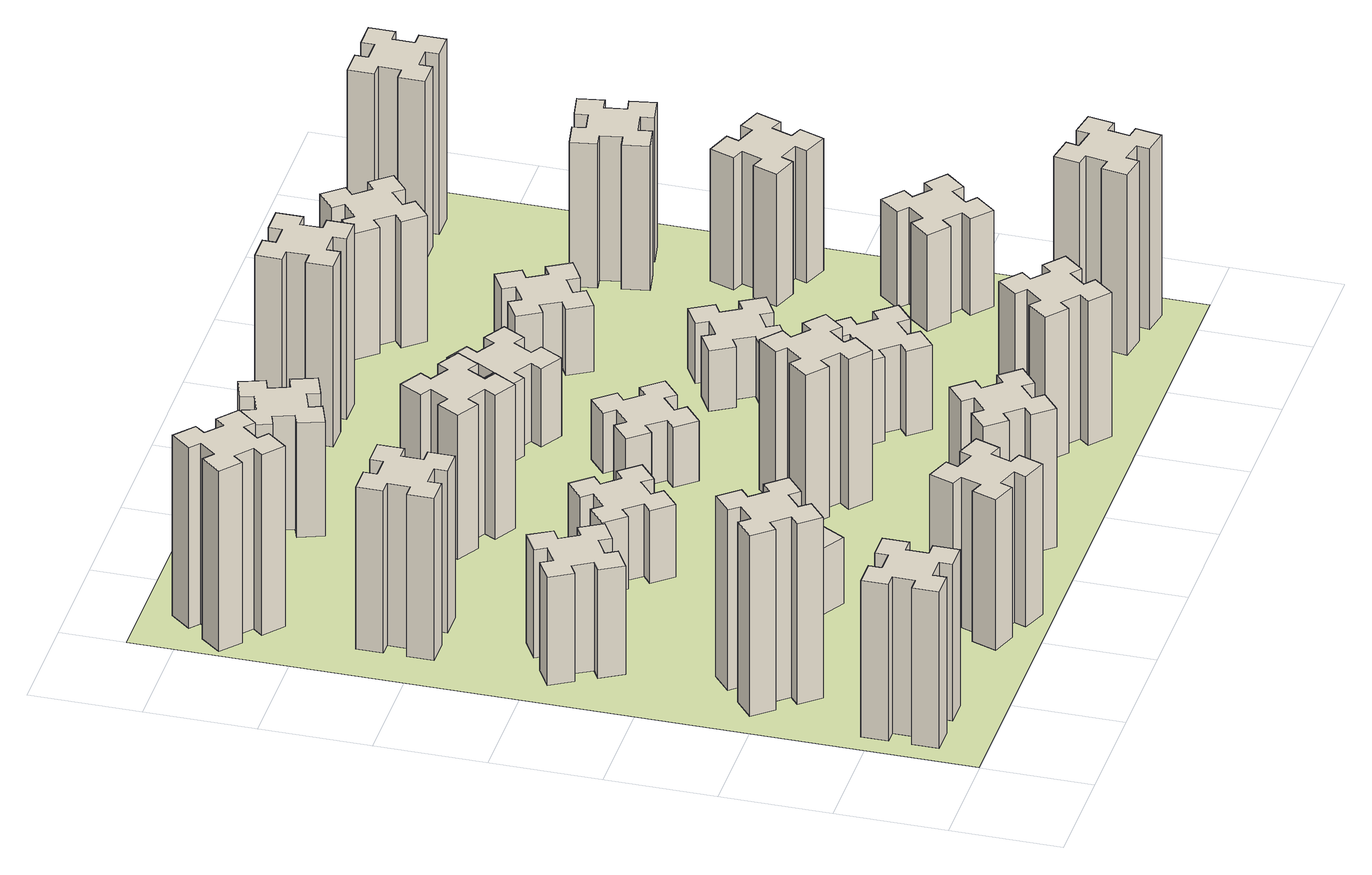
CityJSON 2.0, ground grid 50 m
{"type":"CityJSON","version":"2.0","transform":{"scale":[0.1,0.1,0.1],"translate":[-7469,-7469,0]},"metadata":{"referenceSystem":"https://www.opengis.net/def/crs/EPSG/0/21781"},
"CityObjects":{
"building1":{"type":"Building","attributes":{"class":"1000","function":"1000","usage":"1000","yearOfConstruction":2016,"roofType":"1000","measuredHeight":78,"storeysAboveGround":30,"storeysBelowGround":0},"geometry":[{"type":"Solid","lod":"1","boundaries":[[[[0,1,2,3,4,5,6,7,8,9,10,11,12,13,14,15,16,17,18,19]],[[17,16,20,21]],[[16,15,22,20]],[[15,14,23,22]],[[14,13,24,23]],[[13,12,25,24]],[[12,11,26,25]],[[11,10,27,26]],[[10,9,28,27]],[[9,8,29,28]],[[8,7,30,29]],[[7,6,31,30]],[[6,5,32,31]],[[5,4,33,32]],[[4,3,34,33]],[[3,2,35,34]],[[2,1,36,35]],[[1,0,37,36]],[[0,19,38,37]],[[19,18,39,38]],[[18,17,21,39]],[[24,25,26,27,28,29,30,31,32,33,34,35,36,37,38,39,21,20,22,23]]]]}]},
"building2":{"type":"Building","attributes":{"class":"1000","function":"1000","usage":"1000","yearOfConstruction":2016,"roofType":"1000","measuredHeight":90,"storeysAboveGround":30,"storeysBelowGround":0},"geometry":[{"type":"Solid","lod":"1","boundaries":[[[[40,41,42,43,44,45,46,47,48,49,50,51,52,53,54,55,56,57,58,59]],[[57,56,60,61]],[[56,55,62,60]],[[55,54,63,62]],[[54,53,64,63]],[[53,52,65,64]],[[52,51,66,65]],[[51,50,67,66]],[[50,49,68,67]],[[49,48,69,68]],[[48,47,70,69]],[[47,46,71,70]],[[46,45,72,71]],[[45,44,73,72]],[[44,43,74,73]],[[43,42,75,74]],[[42,41,76,75]],[[41,40,77,76]],[[40,59,78,77]],[[59,58,79,78]],[[58,57,61,79]],[[64,65,66,67,68,69,70,71,72,73,74,75,76,77,78,79,61,60,62,63]]]]}]},
"building3":{"type":"Building","attributes":{"class":"1000","function":"1000","usage":"1000","yearOfConstruction":2016,"roofType":"1000","measuredHeight":54,"storeysAboveGround":30,"storeysBelowGround":0},"geometry":[{"type":"Solid","lod":"1","boundaries":[[[[80,81,82,83,84,85,86,87,88,89,90,91,92,93,94,95,96,97,98,99]],[[97,96,100,101]],[[96,95,102,100]],[[95,94,103,102]],[[94,93,104,103]],[[93,92,105,104]],[[92,91,106,105]],[[91,90,107,106]],[[90,89,108,107]],[[89,88,109,108]],[[88,87,110,109]],[[87,86,111,110]],[[86,85,112,111]],[[85,84,113,112]],[[84,83,114,113]],[[83,82,115,114]],[[82,81,116,115]],[[81,80,117,116]],[[80,99,118,117]],[[99,98,119,118]],[[98,97,101,119]],[[104,105,106,107,108,109,110,111,112,113,114,115,116,117,118,119,101,100,102,103]]]]}]},
"building4":{"type":"Building","attributes":{"class":"1000","function":"1000","usage":"1000","yearOfConstruction":2016,"roofType":"1000","measuredHeight":81,"storeysAboveGround":30,"storeysBelowGround":0},"geometry":[{"type":"Solid","lod":"1","boundaries":[[[[120,121,122,123,124,125,126,127,128,129,130,131,132,133,134,135,136,137,138,139]],[[137,136,140,141]],[[136,135,142,140]],[[135,134,143,142]],[[134,133,144,143]],[[133,132,145,144]],[[132,131,146,145]],[[131,130,147,146]],[[130,129,148,147]],[[129,128,149,148]],[[128,127,150,149]],[[127,126,151,150]],[[126,125,152,151]],[[125,124,153,152]],[[124,123,154,153]],[[123,122,155,154]],[[122,121,156,155]],[[121,120,157,156]],[[120,139,158,157]],[[139,138,159,158]],[[138,137,141,159]],[[144,145,146,147,148,149,150,151,152,153,154,155,156,157,158,159,141,140,142,143]]]]}]},
"building5":{"type":"Building","attributes":{"class":"1000","function":"1000","usage":"1000","yearOfConstruction":2016,"roofType":"1000","measuredHeight":75,"storeysAboveGround":30,"storeysBelowGround":0},"geometry":[{"type":"Solid","lod":"1","boundaries":[[[[160,161,162,163,164,165,166,167,168,169,170,171,172,173,174,175,176,177,178,179]],[[177,176,180,181]],[[176,175,182,180]],[[175,174,183,182]],[[174,173,184,183]],[[173,172,185,184]],[[172,171,186,185]],[[171,170,187,186]],[[170,169,188,187]],[[169,168,189,188]],[[168,167,190,189]],[[167,166,191,190]],[[166,165,192,191]],[[165,164,193,192]],[[164,163,194,193]],[[163,162,195,194]],[[162,161,196,195]],[[161,160,197,196]],[[160,179,198,197]],[[179,178,199,198]],[[178,177,181,199]],[[184,185,186,187,188,189,190,191,192,193,194,195,196,197,198,199,181,180,182,183]]]]}]},
"building6":{"type":"Building","attributes":{"class":"1000","function":"1000","usage":"1000","yearOfConstruction":2016,"roofType":"1000","measuredHeight":90,"storeysAboveGround":30,"storeysBelowGround":0},"geometry":[{"type":"Solid","lod":"1","boundaries":[[[[200,201,202,203,204,205,206,207,208,209,210,211,212,213,214,215,216,217,218,219]],[[217,216,220,221]],[[216,215,222,220]],[[215,214,223,222]],[[214,213,224,223]],[[213,212,225,224]],[[212,211,226,225]],[[211,210,227,226]],[[210,209,228,227]],[[209,208,229,228]],[[208,207,230,229]],[[207,206,231,230]],[[206,205,232,231]],[[205,204,233,232]],[[204,203,234,233]],[[203,202,235,234]],[[202,201,236,235]],[[201,200,237,236]],[[200,219,238,237]],[[219,218,239,238]],[[218,217,221,239]],[[224,225,226,227,228,229,230,231,232,233,234,235,236,237,238,239,221,220,222,223]]]]}]},
"building7":{"type":"Building","attributes":{"class":"1000","function":"1000","usage":"1000","yearOfConstruction":2016,"roofType":"1000","measuredHeight":33,"storeysAboveGround":30,"storeysBelowGround":0},"geometry":[{"type":"Solid","lod":"1","boundaries":[[[[240,241,242,243,244,245,246,247,248,249,250,251,252,253,254,255,256,257,258,259]],[[257,256,260,261]],[[256,255,262,260]],[[255,254,263,262]],[[254,253,264,263]],[[253,252,265,264]],[[252,251,266,265]],[[251,250,267,266]],[[250,249,268,267]],[[249,248,269,268]],[[248,247,270,269]],[[247,246,271,270]],[[246,245,272,271]],[[245,244,273,272]],[[244,243,274,273]],[[243,242,275,274]],[[242,241,276,275]],[[241,240,277,276]],[[240,259,278,277]],[[259,258,279,278]],[[258,257,261,279]],[[264,265,266,267,268,269,270,271,272,273,274,275,276,277,278,279,261,260,262,263]]]]}]},
"building8":{"type":"Building","attributes":{"class":"1000","function":"1000","usage":"1000","yearOfConstruction":2016,"roofType":"1000","measuredHeight":36,"storeysAboveGround":30,"storeysBelowGround":0},"geometry":[{"type":"Solid","lod":"1","boundaries":[[[[280,281,282,283,284,285,286,287,288,289,290,291,292,293,294,295,296,297,298,299]],[[297,296,300,301]],[[296,295,302,300]],[[295,294,303,302]],[[294,293,304,303]],[[293,292,305,304]],[[292,291,306,305]],[[291,290,307,306]],[[290,289,308,307]],[[289,288,309,308]],[[288,287,310,309]],[[287,286,311,310]],[[286,285,312,311]],[[285,284,313,312]],[[284,283,314,313]],[[283,282,315,314]],[[282,281,316,315]],[[281,280,317,316]],[[280,299,318,317]],[[299,298,319,318]],[[298,297,301,319]],[[304,305,306,307,308,309,310,311,312,313,314,315,316,317,318,319,301,300,302,303]]]]}]},
"building9":{"type":"Building","attributes":{"class":"1000","function":"1000","usage":"1000","yearOfConstruction":2016,"roofType":"1000","measuredHeight":69,"storeysAboveGround":30,"storeysBelowGround":0},"geometry":[{"type":"Solid","lod":"1","boundaries":[[[[320,321,322,323,324,325,326,327,328,329,330,331,332,333,334,335,336,337,338,339]],[[337,336,340,341]],[[336,335,342,340]],[[335,334,343,342]],[[334,333,344,343]],[[333,332,345,344]],[[332,331,346,345]],[[331,330,347,346]],[[330,329,348,347]],[[329,328,349,348]],[[328,327,350,349]],[[327,326,351,350]],[[326,325,352,351]],[[325,324,353,352]],[[324,323,354,353]],[[323,322,355,354]],[[322,321,356,355]],[[321,320,357,356]],[[320,339,358,357]],[[339,338,359,358]],[[338,337,341,359]],[[344,345,346,347,348,349,350,351,352,353,354,355,356,357,358,359,341,340,342,343]]]]}]},
"building10":{"type":"Building","attributes":{"class":"1000","function":"1000","usage":"1000","yearOfConstruction":2016,"roofType":"1000","measuredHeight":72,"storeysAboveGround":30,"storeysBelowGround":0},"geometry":[{"type":"Solid","lod":"1","boundaries":[[[[360,361,362,363,364,365,366,367,368,369,370,371,372,373,374,375,376,377,378,379]],[[377,376,380,381]],[[376,375,382,380]],[[375,374,383,382]],[[374,373,384,383]],[[373,372,385,384]],[[372,371,386,385]],[[371,370,387,386]],[[370,369,388,387]],[[369,368,389,388]],[[368,367,390,389]],[[367,366,391,390]],[[366,365,392,391]],[[365,364,393,392]],[[364,363,394,393]],[[363,362,395,394]],[[362,361,396,395]],[[361,360,397,396]],[[360,379,398,397]],[[379,378,399,398]],[[378,377,381,399]],[[384,385,386,387,388,389,390,391,392,393,394,395,396,397,398,399,381,380,382,383]]]]}]},
"building11":{"type":"Building","attributes":{"class":"1000","function":"1000","usage":"1000","yearOfConstruction":2016,"roofType":"1000","measuredHeight":57,"storeysAboveGround":30,"storeysBelowGround":0},"geometry":[{"type":"Solid","lod":"1","boundaries":[[[[400,401,402,403,404,405,406,407,408,409,410,411,412,413,414,415,416,417,418,419]],[[417,416,420,421]],[[416,415,422,420]],[[415,414,423,422]],[[414,413,424,423]],[[413,412,425,424]],[[412,411,426,425]],[[411,410,427,426]],[[410,409,428,427]],[[409,408,429,428]],[[408,407,430,429]],[[407,406,431,430]],[[406,405,432,431]],[[405,404,433,432]],[[404,403,434,433]],[[403,402,435,434]],[[402,401,436,435]],[[401,400,437,436]],[[400,419,438,437]],[[419,418,439,438]],[[418,417,421,439]],[[424,425,426,427,428,429,430,431,432,433,434,435,436,437,438,439,421,420,422,423]]]]}]},
"building12":{"type":"Building","attributes":{"class":"1000","function":"1000","usage":"1000","yearOfConstruction":2016,"roofType":"1000","measuredHeight":75,"storeysAboveGround":30,"storeysBelowGround":0},"geometry":[{"type":"Solid","lod":"1","boundaries":[[[[440,441,442,443,444,445,446,447,448,449,450,451,452,453,454,455,456,457,458,459]],[[457,456,460,461]],[[456,455,462,460]],[[455,454,463,462]],[[454,453,464,463]],[[453,452,465,464]],[[452,451,466,465]],[[451,450,467,466]],[[450,449,468,467]],[[449,448,469,468]],[[448,447,470,469]],[[447,446,471,470]],[[446,445,472,471]],[[445,444,473,472]],[[444,443,474,473]],[[443,442,475,474]],[[442,441,476,475]],[[441,440,477,476]],[[440,459,478,477]],[[459,458,479,478]],[[458,457,461,479]],[[464,465,466,467,468,469,470,471,472,473,474,475,476,477,478,479,461,460,462,463]]]]}]},
"building13":{"type":"Building","attributes":{"class":"1000","function":"1000","usage":"1000","yearOfConstruction":2016,"roofType":"1000","measuredHeight":30,"storeysAboveGround":30,"storeysBelowGround":0},"geometry":[{"type":"Solid","lod":"1","boundaries":[[[[480,481,482,483,484,485,486,487,488,489,490,491,492,493,494,495,496,497,498,499]],[[497,496,500,501]],[[496,495,502,500]],[[495,494,503,502]],[[494,493,504,503]],[[493,492,505,504]],[[492,491,506,505]],[[491,490,507,506]],[[490,489,508,507]],[[489,488,509,508]],[[488,487,510,509]],[[487,486,511,510]],[[486,485,512,511]],[[485,484,513,512]],[[484,483,514,513]],[[483,482,515,514]],[[482,481,516,515]],[[481,480,517,516]],[[480,499,518,517]],[[499,498,519,518]],[[498,497,501,519]],[[504,505,506,507,508,509,510,511,512,513,514,515,516,517,518,519,501,500,502,503]]]]}]},
"building14":{"type":"Building","attributes":{"class":"1000","function":"1000","usage":"1000","yearOfConstruction":2016,"roofType":"1000","measuredHeight":72,"storeysAboveGround":30,"storeysBelowGround":0},"geometry":[{"type":"Solid","lod":"1","boundaries":[[[[520,521,522,523,524,525,526,527,528,529,530,531,532,533,534,535,536,537,538,539]],[[537,536,540,541]],[[536,535,542,540]],[[535,534,543,542]],[[534,533,544,543]],[[533,532,545,544]],[[532,531,546,545]],[[531,530,547,546]],[[530,529,548,547]],[[529,528,549,548]],[[528,527,550,549]],[[527,526,551,550]],[[526,525,552,551]],[[525,524,553,552]],[[524,523,554,553]],[[523,522,555,554]],[[522,521,556,555]],[[521,520,557,556]],[[520,539,558,557]],[[539,538,559,558]],[[538,537,541,559]],[[544,545,546,547,548,549,550,551,552,553,554,555,556,557,558,559,541,540,542,543]]]]}]},
"building15":{"type":"Building","attributes":{"class":"1000","function":"1000","usage":"1000","yearOfConstruction":2016,"roofType":"1000","measuredHeight":39,"storeysAboveGround":30,"storeysBelowGround":0},"geometry":[{"type":"Solid","lod":"1","boundaries":[[[[560,561,562,563,564,565,566,567,568,569,570,571,572,573,574,575,576,577,578,579]],[[577,576,580,581]],[[576,575,582,580]],[[575,574,583,582]],[[574,573,584,583]],[[573,572,585,584]],[[572,571,586,585]],[[571,570,587,586]],[[570,569,588,587]],[[569,568,589,588]],[[568,567,590,589]],[[567,566,591,590]],[[566,565,592,591]],[[565,564,593,592]],[[564,563,594,593]],[[563,562,595,594]],[[562,561,596,595]],[[561,560,597,596]],[[560,579,598,597]],[[579,578,599,598]],[[578,577,581,599]],[[584,585,586,587,588,589,590,591,592,593,594,595,596,597,598,599,581,580,582,583]]]]}]},
"building16":{"type":"Building","attributes":{"class":"1000","function":"1000","usage":"1000","yearOfConstruction":2016,"roofType":"1000","measuredHeight":42,"storeysAboveGround":30,"storeysBelowGround":0},"geometry":[{"type":"Solid","lod":"1","boundaries":[[[[600,601,602,603,604,605,606,607,608,609,610,611,612,613,614,615,616,617,618,619]],[[617,616,620,621]],[[616,615,622,620]],[[615,614,623,622]],[[614,613,624,623]],[[613,612,625,624]],[[612,611,626,625]],[[611,610,627,626]],[[610,609,628,627]],[[609,608,629,628]],[[608,607,630,629]],[[607,606,631,630]],[[606,605,632,631]],[[605,604,633,632]],[[604,603,634,633]],[[603,602,635,634]],[[602,601,636,635]],[[601,600,637,636]],[[600,619,638,637]],[[619,618,639,638]],[[618,617,621,639]],[[624,625,626,627,628,629,630,631,632,633,634,635,636,637,638,639,621,620,622,623]]]]}]},
"building17":{"type":"Building","attributes":{"class":"1000","function":"1000","usage":"1000","yearOfConstruction":2016,"roofType":"1000","measuredHeight":90,"storeysAboveGround":30,"storeysBelowGround":0},"geometry":[{"type":"Solid","lod":"1","boundaries":[[[[640,641,642,643,644,645,646,647,648,649,650,651,652,653,654,655,656,657,658,659]],[[657,656,660,661]],[[656,655,662,660]],[[655,654,663,662]],[[654,653,664,663]],[[653,652,665,664]],[[652,651,666,665]],[[651,650,667,666]],[[650,649,668,667]],[[649,648,669,668]],[[648,647,670,669]],[[647,646,671,670]],[[646,645,672,671]],[[645,644,673,672]],[[644,643,674,673]],[[643,642,675,674]],[[642,641,676,675]],[[641,640,677,676]],[[640,659,678,677]],[[659,658,679,678]],[[658,657,661,679]],[[664,665,666,667,668,669,670,671,672,673,674,675,676,677,678,679,661,660,662,663]]]]}]},
"building18":{"type":"Building","attributes":{"class":"1000","function":"1000","usage":"1000","yearOfConstruction":2016,"roofType":"1000","measuredHeight":30,"storeysAboveGround":30,"storeysBelowGround":0},"geometry":[{"type":"Solid","lod":"1","boundaries":[[[[680,681,682,683,684,685,686,687,688,689,690,691,692,693,694,695,696,697,698,699]],[[697,696,700,701]],[[696,695,702,700]],[[695,694,703,702]],[[694,693,704,703]],[[693,692,705,704]],[[692,691,706,705]],[[691,690,707,706]],[[690,689,708,707]],[[689,688,709,708]],[[688,687,710,709]],[[687,686,711,710]],[[686,685,712,711]],[[685,684,713,712]],[[684,683,714,713]],[[683,682,715,714]],[[682,681,716,715]],[[681,680,717,716]],[[680,699,718,717]],[[699,698,719,718]],[[698,697,701,719]],[[704,705,706,707,708,709,710,711,712,713,714,715,716,717,718,719,701,700,702,703]]]]}]},
"building19":{"type":"Building","attributes":{"class":"1000","function":"1000","usage":"1000","yearOfConstruction":2016,"roofType":"1000","measuredHeight":33,"storeysAboveGround":30,"storeysBelowGround":0},"geometry":[{"type":"Solid","lod":"1","boundaries":[[[[720,721,722,723,724,725,726,727,728,729,730,731,732,733,734,735,736,737,738,739]],[[737,736,740,741]],[[736,735,742,740]],[[735,734,743,742]],[[734,733,744,743]],[[733,732,745,744]],[[732,731,746,745]],[[731,730,747,746]],[[730,729,748,747]],[[729,728,749,748]],[[728,727,750,749]],[[727,726,751,750]],[[726,725,752,751]],[[725,724,753,752]],[[724,723,754,753]],[[723,722,755,754]],[[722,721,756,755]],[[721,720,757,756]],[[720,739,758,757]],[[739,738,759,758]],[[738,737,741,759]],[[744,745,746,747,748,749,750,751,752,753,754,755,756,757,758,759,741,740,742,743]]]]}]},
"building20":{"type":"Building","attributes":{"class":"1000","function":"1000","usage":"1000","yearOfConstruction":2016,"roofType":"1000","measuredHeight":90,"storeysAboveGround":30,"storeysBelowGround":0},"geometry":[{"type":"Solid","lod":"1","boundaries":[[[[760,761,762,763,764,765,766,767,768,769,770,771,772,773,774,775,776,777,778,779]],[[777,776,780,781]],[[776,775,782,780]],[[775,774,783,782]],[[774,773,784,783]],[[773,772,785,784]],[[772,771,786,785]],[[771,770,787,786]],[[770,769,788,787]],[[769,768,789,788]],[[768,767,790,789]],[[767,766,791,790]],[[766,765,792,791]],[[765,764,793,792]],[[764,763,794,793]],[[763,762,795,794]],[[762,761,796,795]],[[761,760,797,796]],[[760,779,798,797]],[[779,778,799,798]],[[778,777,781,799]],[[784,785,786,787,788,789,790,791,792,793,794,795,796,797,798,799,781,780,782,783]]]]}]},
"building21":{"type":"Building","attributes":{"class":"1000","function":"1000","usage":"1000","yearOfConstruction":2016,"roofType":"1000","measuredHeight":63,"storeysAboveGround":30,"storeysBelowGround":0},"geometry":[{"type":"Solid","lod":"1","boundaries":[[[[800,801,802,803,804,805,806,807,808,809,810,811,812,813,814,815,816,817,818,819]],[[817,816,820,821]],[[816,815,822,820]],[[815,814,823,822]],[[814,813,824,823]],[[813,812,825,824]],[[812,811,826,825]],[[811,810,827,826]],[[810,809,828,827]],[[809,808,829,828]],[[808,807,830,829]],[[807,806,831,830]],[[806,805,832,831]],[[805,804,833,832]],[[804,803,834,833]],[[803,802,835,834]],[[802,801,836,835]],[[801,800,837,836]],[[800,819,838,837]],[[819,818,839,838]],[[818,817,821,839]],[[824,825,826,827,828,829,830,831,832,833,834,835,836,837,838,839,821,820,822,823]]]]}]},
"building22":{"type":"Building","attributes":{"class":"1000","function":"1000","usage":"1000","yearOfConstruction":2016,"roofType":"1000","measuredHeight":48,"storeysAboveGround":30,"storeysBelowGround":0},"geometry":[{"type":"Solid","lod":"1","boundaries":[[[[840,841,842,843,844,845,846,847,848,849,850,851,852,853,854,855,856,857,858,859]],[[857,856,860,861]],[[856,855,862,860]],[[855,854,863,862]],[[854,853,864,863]],[[853,852,865,864]],[[852,851,866,865]],[[851,850,867,866]],[[850,849,868,867]],[[849,848,869,868]],[[848,847,870,869]],[[847,846,871,870]],[[846,845,872,871]],[[845,844,873,872]],[[844,843,874,873]],[[843,842,875,874]],[[842,841,876,875]],[[841,840,877,876]],[[840,859,878,877]],[[859,858,879,878]],[[858,857,861,879]],[[864,865,866,867,868,869,870,871,872,873,874,875,876,877,878,879,861,860,862,863]]]]}]},
"building23":{"type":"Building","attributes":{"class":"1000","function":"1000","usage":"1000","yearOfConstruction":2016,"roofType":"1000","measuredHeight":66,"storeysAboveGround":30,"storeysBelowGround":0},"geometry":[{"type":"Solid","lod":"1","boundaries":[[[[880,881,882,883,884,885,886,887,888,889,890,891,892,893,894,895,896,897,898,899]],[[897,896,900,901]],[[896,895,902,900]],[[895,894,903,902]],[[894,893,904,903]],[[893,892,905,904]],[[892,891,906,905]],[[891,890,907,906]],[[890,889,908,907]],[[889,888,909,908]],[[888,887,910,909]],[[887,886,911,910]],[[886,885,912,911]],[[885,884,913,912]],[[884,883,914,913]],[[883,882,915,914]],[[882,881,916,915]],[[881,880,917,916]],[[880,899,918,917]],[[899,898,919,918]],[[898,897,901,919]],[[904,905,906,907,908,909,910,911,912,913,914,915,916,917,918,919,901,900,902,903]]]]}]},
"building24":{"type":"Building","attributes":{"class":"1000","function":"1000","usage":"1000","yearOfConstruction":2016,"roofType":"1000","measuredHeight":72,"storeysAboveGround":30,"storeysBelowGround":0},"geometry":[{"type":"Solid","lod":"1","boundaries":[[[[920,921,922,923,924,925,926,927,928,929,930,931,932,933,934,935,936,937,938,939]],[[937,936,940,941]],[[936,935,942,940]],[[935,934,943,942]],[[934,933,944,943]],[[933,932,945,944]],[[932,931,946,945]],[[931,930,947,946]],[[930,929,948,947]],[[929,928,949,948]],[[928,927,950,949]],[[927,926,951,950]],[[926,925,952,951]],[[925,924,953,952]],[[924,923,954,953]],[[923,922,955,954]],[[922,921,956,955]],[[921,920,957,956]],[[920,939,958,957]],[[939,938,959,958]],[[938,937,941,959]],[[944,945,946,947,948,949,950,951,952,953,954,955,956,957,958,959,941,940,942,943]]]]}]},
"building25":{"type":"Building","attributes":{"class":"1000","function":"1000","usage":"1000","yearOfConstruction":2016,"roofType":"1000","measuredHeight":90,"storeysAboveGround":30,"storeysBelowGround":0},"geometry":[{"type":"Solid","lod":"1","boundaries":[[[[960,961,962,963,964,965,966,967,968,969,970,971,972,973,974,975,976,977,978,979]],[[977,976,980,981]],[[976,975,982,980]],[[975,974,983,982]],[[974,973,984,983]],[[973,972,985,984]],[[972,971,986,985]],[[971,970,987,986]],[[970,969,988,987]],[[969,968,989,988]],[[968,967,990,989]],[[967,966,991,990]],[[966,965,992,991]],[[965,964,993,992]],[[964,963,994,993]],[[963,962,995,994]],[[962,961,996,995]],[[961,960,997,996]],[[960,979,998,997]],[[979,978,999,998]],[[978,977,981,999]],[[984,985,986,987,988,989,990,991,992,993,994,995,996,997,998,999,981,980,982,983]]]]}]},
"landuse1":{"type":"LandUse","attributes":{"name":"plot1","function":"1010"},"geometry":[{"type":"MultiSurface","lod":"1","boundaries":[[[1000,1001,1002,1003]]]}]}
},
"vertices":[
[165,425,0],[165,325,0],[105,325,0],[105,205,0],[225,205,0],[225,265,0],[325,265,0],[325,205,0],[445,205,0],[445,325,0],[385,325,0],[385,425,0],[445,425,0],[445,545,0],[325,545,0],[325,485,0],[225,485,0],[225,545,0],[105,545,0],[105,425,0],[225,485,780],[225,545,780],[325,485,780],[325,545,780],[445,545,780],[445,425,780],[385,425,780],[385,325,780],[445,325,780],[445,205,780],[325,205,780],[325,265,780],[225,265,780],[225,205,780],[105,205,780],[105,325,780],[165,325,780],[165,425,780],[105,425,780],[105,545,780],
[492,1048,0],[427,1124,0],[473,1163,0],[396,1255,0],[304,1178,0],[343,1132,0],[266,1067,0],[228,1113,0],[136,1036,0],[213,944,0],[259,983,0],[323,906,0],[277,868,0],[354,776,0],[446,853,0],[408,899,0],[484,963,0],[523,917,0],[615,994,0],[538,1086,0],[484,963,900],[523,917,900],[408,899,900],[446,853,900],[354,776,900],[277,868,900],[323,906,900],[259,983,900],[213,944,900],[136,1036,900],[228,1113,900],[266,1067,900],[343,1132,900],[304,1178,900],[396,1255,900],[473,1163,900],[427,1124,900],[492,1048,900],[538,1086,900],[615,994,900],
[387,1735,0],[474,1785,0],[504,1733,0],[608,1793,0],[548,1897,0],[496,1867,0],[446,1954,0],[498,1984,0],[438,2088,0],[334,2028,0],[364,1976,0],[277,1926,0],[247,1978,0],[143,1918,0],[203,1814,0],[255,1844,0],[305,1757,0],[253,1727,0],[313,1623,0],[417,1683,0],[305,1757,540],[253,1727,540],[255,1844,540],[203,1814,540],[143,1918,540],[247,1978,540],[277,1926,540],[364,1976,540],[334,2028,540],[438,2088,540],[498,1984,540],[446,1954,540],[496,1867,540],[548,1897,540],[608,1793,540],[504,1733,540],[474,1785,540],[387,1735,540],[417,1683,540],[313,1623,540],
[485,2545,0],[485,2645,0],[545,2645,0],[545,2765,0],[425,2765,0],[425,2705,0],[325,2705,0],[325,2765,0],[205,2765,0],[205,2645,0],[265,2645,0],[265,2545,0],[205,2545,0],[205,2425,0],[325,2425,0],[325,2485,0],[425,2485,0],[425,2425,0],[545,2425,0],[545,2545,0],[425,2485,810],[425,2425,810],[325,2485,810],[325,2425,810],[205,2425,810],[205,2545,810],[265,2545,810],[265,2645,810],[205,2645,810],[205,2765,810],[325,2765,810],[325,2705,810],[425,2705,810],[425,2765,810],[545,2765,810],[545,2645,810],[485,2645,810],[485,2545,810],[545,2545,810],[545,2425,810],
[1029,360,0],[995,266,0],[939,287,0],[897,174,0],[1010,133,0],[1031,189,0],[1125,155,0],[1104,99,0],[1217,57,0],[1258,170,0],[1202,191,0],[1236,285,0],[1292,264,0],[1333,377,0],[1220,418,0],[1200,362,0],[1106,396,0],[1127,452,0],[1014,493,0],[973,380,0],[1106,396,750],[1127,452,750],[1200,362,750],[1220,418,750],[1333,377,750],[1292,264,750],[1236,285,750],[1202,191,750],[1258,170,750],[1217,57,750],[1104,99,750],[1125,155,750],[1031,189,750],[1010,133,750],[897,174,750],[939,287,750],[995,266,750],[1029,360,750],[973,380,750],[1014,493,750],
[384,3387,0],[308,3452,0],[346,3498,0],[254,3575,0],[177,3483,0],[223,3444,0],[159,3368,0],[113,3406,0],[36,3314,0],[128,3237,0],[166,3283,0],[243,3219,0],[204,3173,0],[296,3096,0],[373,3188,0],[327,3226,0],[392,3303,0],[438,3264,0],[515,3356,0],[423,3433,0],[392,3303,900],[438,3264,900],[327,3226,900],[373,3188,900],[296,3096,900],[204,3173,900],[243,3219,900],[166,3283,900],[128,3237,900],[36,3314,900],[113,3406,900],[159,3368,900],[223,3444,900],[177,3483,900],[254,3575,900],[346,3498,900],[308,3452,900],[384,3387,900],[423,3433,900],[515,3356,900],
[1086,1017,0],[1136,1104,0],[1188,1074,0],[1248,1178,0],[1144,1238,0],[1114,1186,0],[1027,1236,0],[1057,1288,0],[953,1348,0],[893,1244,0],[945,1214,0],[895,1127,0],[843,1157,0],[783,1053,0],[887,993,0],[917,1045,0],[1004,995,0],[974,943,0],[1078,883,0],[1138,987,0],[1004,995,330],[974,943,330],[917,1045,330],[887,993,330],[783,1053,330],[843,1157,330],[895,1127,330],[945,1214,330],[893,1244,330],[953,1348,330],[1057,1288,330],[1027,1236,330],[1114,1186,330],[1144,1238,330],[1248,1178,330],[1188,1074,330],[1136,1104,330],[1086,1017,330],[1138,987,330],[1078,883,330],
[1083,1972,0],[1006,1907,0],[968,1953,0],[876,1876,0],[953,1784,0],[999,1823,0],[1063,1746,0],[1017,1708,0],[1094,1616,0],[1186,1693,0],[1148,1739,0],[1224,1803,0],[1263,1757,0],[1355,1834,0],[1278,1926,0],[1232,1888,0],[1167,1964,0],[1213,2003,0],[1136,2095,0],[1044,2018,0],[1167,1964,360],[1213,2003,360],[1232,1888,360],[1278,1926,360],[1355,1834,360],[1263,1757,360],[1224,1803,360],[1148,1739,360],[1186,1693,360],[1094,1616,360],[1017,1708,360],[1063,1746,360],[999,1823,360],[953,1784,360],[876,1876,360],[968,1953,360],[1006,1907,360],[1083,1972,360],[1044,2018,360],[1136,2095,360],
[1639,343,0],[1703,266,0],[1657,228,0],[1734,136,0],[1826,213,0],[1788,259,0],[1864,323,0],[1903,277,0],[1995,354,0],[1918,446,0],[1872,408,0],[1807,484,0],[1853,523,0],[1776,615,0],[1684,538,0],[1723,492,0],[1646,427,0],[1608,473,0],[1516,396,0],[1593,304,0],[1646,427,690],[1608,473,690],[1723,492,690],[1684,538,690],[1776,615,690],[1853,523,690],[1807,484,690],[1872,408,690],[1918,446,690],[1995,354,690],[1903,277,690],[1864,323,690],[1788,259,690],[1826,213,690],[1734,136,690],[1657,228,690],[1703,266,690],[1639,343,690],[1593,304,690],[1516,396,690],
[1314,2666,0],[1227,2716,0],[1257,2768,0],[1153,2828,0],[1093,2724,0],[1145,2694,0],[1095,2607,0],[1043,2637,0],[983,2533,0],[1087,2473,0],[1117,2525,0],[1204,2475,0],[1174,2423,0],[1278,2363,0],[1338,2467,0],[1286,2497,0],[1336,2584,0],[1388,2554,0],[1448,2658,0],[1344,2718,0],[1336,2584,720],[1388,2554,720],[1286,2497,720],[1338,2467,720],[1278,2363,720],[1174,2423,720],[1204,2475,720],[1117,2525,720],[1087,2473,720],[983,2533,720],[1043,2637,720],[1095,2607,720],[1145,2694,720],[1093,2724,720],[1153,2828,720],[1257,2768,720],[1227,2716,720],[1314,2666,720],[1344,2718,720],[1448,2658,720],
[1125,3456,0],[1031,3422,0],[1010,3478,0],[897,3437,0],[939,3324,0],[995,3345,0],[1029,3251,0],[973,3230,0],[1014,3117,0],[1127,3159,0],[1106,3215,0],[1200,3249,0],[1220,3193,0],[1333,3234,0],[1292,3347,0],[1236,3326,0],[1202,3420,0],[1258,3440,0],[1217,3553,0],[1104,3512,0],[1202,3420,570],[1258,3440,570],[1236,3326,570],[1292,3347,570],[1333,3234,570],[1220,3193,570],[1200,3249,570],[1106,3215,570],[1127,3159,570],[1014,3117,570],[973,3230,570],[1029,3251,570],[995,3345,570],[939,3324,570],[897,3437,570],[1010,3478,570],[1031,3422,570],[1125,3456,570],[1104,3512,570],[1217,3553,570],
[1803,1324,0],[1739,1248,0],[1693,1286,0],[1616,1194,0],[1708,1117,0],[1746,1163,0],[1823,1099,0],[1784,1053,0],[1876,976,0],[1953,1068,0],[1907,1106,0],[1972,1183,0],[2018,1144,0],[2095,1236,0],[2003,1313,0],[1964,1267,0],[1888,1332,0],[1926,1378,0],[1834,1455,0],[1757,1363,0],[1888,1332,750],[1926,1378,750],[1964,1267,750],[2003,1313,750],[2095,1236,750],[2018,1144,750],[1972,1183,750],[1907,1106,750],[1953,1068,750],[1876,976,750],[1784,1053,750],[1823,1099,750],[1746,1163,750],[1708,1117,750],[1616,1194,750],[1693,1286,750],[1739,1248,750],[1803,1324,750],[1757,1363,750],[1834,1455,750],
[1972,1988,0],[1907,2064,0],[1953,2103,0],[1876,2195,0],[1784,2118,0],[1823,2072,0],[1746,2007,0],[1708,2053,0],[1616,1976,0],[1693,1884,0],[1739,1923,0],[1803,1846,0],[1757,1808,0],[1834,1716,0],[1926,1793,0],[1888,1839,0],[1964,1903,0],[2003,1857,0],[2095,1934,0],[2018,2026,0],[1964,1903,300],[2003,1857,300],[1888,1839,300],[1926,1793,300],[1834,1716,300],[1757,1808,300],[1803,1846,300],[1739,1923,300],[1693,1884,300],[1616,1976,300],[1708,2053,300],[1746,2007,300],[1823,2072,300],[1784,2118,300],[1876,2195,300],[1953,2103,300],[1907,2064,300],[1972,1988,300],[2018,2026,300],[2095,1934,300],
[2486,323,0],[2563,259,0],[2524,213,0],[2616,136,0],[2693,228,0],[2647,266,0],[2712,343,0],[2758,304,0],[2835,396,0],[2743,473,0],[2704,427,0],[2628,492,0],[2666,538,0],[2574,615,0],[2497,523,0],[2543,484,0],[2479,408,0],[2433,446,0],[2356,354,0],[2448,277,0],[2479,408,720],[2433,446,720],[2543,484,720],[2497,523,720],[2574,615,720],[2666,538,720],[2628,492,720],[2704,427,720],[2743,473,720],[2835,396,720],[2758,304,720],[2712,343,720],[2647,266,720],[2693,228,720],[2616,136,720],[2524,213,720],[2563,259,720],[2486,323,720],[2448,277,720],[2356,354,720],
[2026,2497,0],[2076,2584,0],[2128,2554,0],[2188,2658,0],[2084,2718,0],[2054,2666,0],[1967,2716,0],[1997,2768,0],[1893,2828,0],[1833,2724,0],[1885,2694,0],[1835,2607,0],[1783,2637,0],[1723,2533,0],[1827,2473,0],[1857,2525,0],[1944,2475,0],[1914,2423,0],[2018,2363,0],[2078,2467,0],[1944,2475,390],[1914,2423,390],[1857,2525,390],[1827,2473,390],[1723,2533,390],[1783,2637,390],[1835,2607,390],[1885,2694,390],[1833,2724,390],[1893,2828,390],[1997,2768,390],[1967,2716,390],[2054,2666,390],[2084,2718,390],[2188,2658,390],[2128,2554,390],[2076,2584,390],[2026,2497,390],[2078,2467,390],[2018,2363,390],
[2463,1232,0],[2386,1167,0],[2348,1213,0],[2256,1136,0],[2333,1044,0],[2379,1083,0],[2443,1006,0],[2397,968,0],[2474,876,0],[2566,953,0],[2528,999,0],[2604,1063,0],[2643,1017,0],[2735,1094,0],[2658,1186,0],[2612,1148,0],[2547,1224,0],[2593,1263,0],[2516,1355,0],[2424,1278,0],[2547,1224,420],[2593,1263,420],[2612,1148,420],[2658,1186,420],[2735,1094,420],[2643,1017,420],[2604,1063,420],[2528,999,420],[2566,953,420],[2474,876,420],[2397,968,420],[2443,1006,420],[2379,1083,420],[2333,1044,420],[2256,1136,420],[2348,1213,420],[2386,1167,420],[2463,1232,420],[2424,1278,420],[2516,1355,420],
[1965,3385,0],[1965,3485,0],[2025,3485,0],[2025,3605,0],[1905,3605,0],[1905,3545,0],[1805,3545,0],[1805,3605,0],[1685,3605,0],[1685,3485,0],[1745,3485,0],[1745,3385,0],[1685,3385,0],[1685,3265,0],[1805,3265,0],[1805,3325,0],[1905,3325,0],[1905,3265,0],[2025,3265,0],[2025,3385,0],[1905,3325,900],[1905,3265,900],[1805,3325,900],[1805,3265,900],[1685,3265,900],[1685,3385,900],[1745,3385,900],[1745,3485,900],[1685,3485,900],[1685,3605,900],[1805,3605,900],[1805,3545,900],[1905,3545,900],[1905,3605,900],[2025,3605,900],[2025,3485,900],[1965,3485,900],[1965,3385,900],[2025,3385,900],[2025,3265,900],
[2475,1744,0],[2525,1657,0],[2473,1627,0],[2533,1523,0],[2637,1583,0],[2607,1635,0],[2694,1685,0],[2724,1633,0],[2828,1693,0],[2768,1797,0],[2716,1767,0],[2666,1854,0],[2718,1884,0],[2658,1988,0],[2554,1928,0],[2584,1876,0],[2497,1826,0],[2467,1878,0],[2363,1818,0],[2423,1714,0],[2497,1826,300],[2467,1878,300],[2584,1876,300],[2554,1928,300],[2658,1988,300],[2718,1884,300],[2666,1854,300],[2716,1767,300],[2768,1797,300],[2828,1693,300],[2724,1633,300],[2694,1685,300],[2607,1635,300],[2637,1583,300],[2533,1523,300],[2473,1627,300],[2525,1657,300],[2475,1744,300],[2423,1714,300],[2363,1818,300],
[2475,2584,0],[2525,2497,0],[2473,2467,0],[2533,2363,0],[2637,2423,0],[2607,2475,0],[2694,2525,0],[2724,2473,0],[2828,2533,0],[2768,2637,0],[2716,2607,0],[2666,2694,0],[2718,2724,0],[2658,2828,0],[2554,2768,0],[2584,2716,0],[2497,2666,0],[2467,2718,0],[2363,2658,0],[2423,2554,0],[2497,2666,330],[2467,2718,330],[2584,2716,330],[2554,2768,330],[2658,2828,330],[2718,2724,330],[2666,2694,330],[2716,2607,330],[2768,2637,330],[2828,2533,330],[2724,2473,330],[2694,2525,330],[2607,2475,330],[2637,2423,330],[2533,2363,330],[2473,2467,330],[2525,2497,330],[2475,2584,330],[2423,2554,330],[2363,2658,330],
[3504,475,0],[3405,492,0],[3416,551,0],[3297,572,0],[3277,454,0],[3336,444,0],[3318,345,0],[3259,356,0],[3238,237,0],[3357,217,0],[3367,276,0],[3465,258,0],[3455,199,0],[3573,178,0],[3594,297,0],[3535,307,0],[3552,405,0],[3611,395,0],[3632,513,0],[3514,534,0],[3552,405,900],[3611,395,900],[3535,307,900],[3594,297,900],[3573,178,900],[3455,199,900],[3465,258,900],[3367,276,900],[3357,217,900],[3238,237,900],[3259,356,900],[3318,345,900],[3336,444,900],[3277,454,900],[3297,572,900],[3416,551,900],[3405,492,900],[3504,475,900],[3514,534,900],[3632,513,900],
[2712,3368,0],[2647,3444,0],[2693,3483,0],[2616,3575,0],[2524,3498,0],[2563,3452,0],[2486,3387,0],[2448,3433,0],[2356,3356,0],[2433,3264,0],[2479,3303,0],[2543,3226,0],[2497,3188,0],[2574,3096,0],[2666,3173,0],[2628,3219,0],[2704,3283,0],[2743,3237,0],[2835,3314,0],[2758,3406,0],[2704,3283,630],[2743,3237,630],[2628,3219,630],[2666,3173,630],[2574,3096,630],[2497,3188,630],[2543,3226,630],[2479,3303,630],[2433,3264,630],[2356,3356,630],[2448,3433,630],[2486,3387,630],[2563,3452,630],[2524,3498,630],[2616,3575,630],[2693,3483,630],[2647,3444,630],[2712,3368,630],[2758,3406,630],[2835,3314,630],
[3487,1006,0],[3552,1083,0],[3598,1044,0],[3675,1136,0],[3583,1213,0],[3544,1167,0],[3468,1232,0],[3506,1278,0],[3414,1355,0],[3337,1263,0],[3383,1224,0],[3319,1148,0],[3273,1186,0],[3196,1094,0],[3288,1017,0],[3326,1063,0],[3403,999,0],[3364,953,0],[3456,876,0],[3533,968,0],[3403,999,480],[3364,953,480],[3326,1063,480],[3288,1017,480],[3196,1094,480],[3273,1186,480],[3319,1148,480],[3383,1224,480],[3337,1263,480],[3414,1355,480],[3506,1278,480],[3468,1232,480],[3544,1167,480],[3583,1213,480],[3675,1136,480],[3598,1044,480],[3552,1083,480],[3487,1006,480],[3533,968,480],[3456,876,480],
[3520,1942,0],[3426,1976,0],[3447,2032,0],[3334,2073,0],[3293,1960,0],[3349,1940,0],[3315,1846,0],[3259,1867,0],[3217,1754,0],[3330,1713,0],[3351,1769,0],[3445,1735,0],[3424,1679,0],[3537,1637,0],[3578,1750,0],[3522,1771,0],[3556,1865,0],[3612,1844,0],[3653,1957,0],[3540,1998,0],[3556,1865,660],[3612,1844,660],[3522,1771,660],[3578,1750,660],[3537,1637,660],[3424,1679,660],[3445,1735,660],[3351,1769,660],[3330,1713,660],[3217,1754,660],[3259,1867,660],[3315,1846,660],[3349,1940,660],[3293,1960,660],[3334,2073,660],[3447,2032,660],[3426,1976,660],[3520,1942,660],[3540,1998,660],[3653,1957,660],
[3365,2612,0],[3267,2595,0],[3257,2654,0],[3138,2633,0],[3159,2515,0],[3218,2525,0],[3236,2427,0],[3177,2417,0],[3197,2298,0],[3316,2319,0],[3305,2378,0],[3404,2396,0],[3414,2337,0],[3532,2357,0],[3511,2476,0],[3452,2465,0],[3435,2564,0],[3494,2574,0],[3473,2692,0],[3355,2671,0],[3435,2564,720],[3494,2574,720],[3452,2465,720],[3511,2476,720],[3532,2357,720],[3414,2337,720],[3404,2396,720],[3305,2378,720],[3316,2319,720],[3197,2298,720],[3177,2417,720],[3236,2427,720],[3218,2525,720],[3159,2515,720],[3138,2633,720],[3257,2654,720],[3267,2595,720],[3365,2612,720],[3355,2671,720],[3473,2692,720],
[3285,3325,0],[3385,3325,0],[3385,3265,0],[3505,3265,0],[3505,3385,0],[3445,3385,0],[3445,3485,0],[3505,3485,0],[3505,3605,0],[3385,3605,0],[3385,3545,0],[3285,3545,0],[3285,3605,0],[3165,3605,0],[3165,3485,0],[3225,3485,0],[3225,3385,0],[3165,3385,0],[3165,3265,0],[3285,3265,0],[3225,3385,900],[3165,3385,900],[3225,3485,900],[3165,3485,900],[3165,3605,900],[3285,3605,900],[3285,3545,900],[3385,3545,900],[3385,3605,900],[3505,3605,900],[3505,3485,900],[3445,3485,900],[3445,3385,900],[3505,3385,900],[3505,3265,900],[3385,3265,900],[3385,3325,900],[3285,3325,900],[3285,3265,900],[3165,3265,900],
[5,3705,0],[3705,3705,0],[3705,5,0],[5,5,0]
]}
